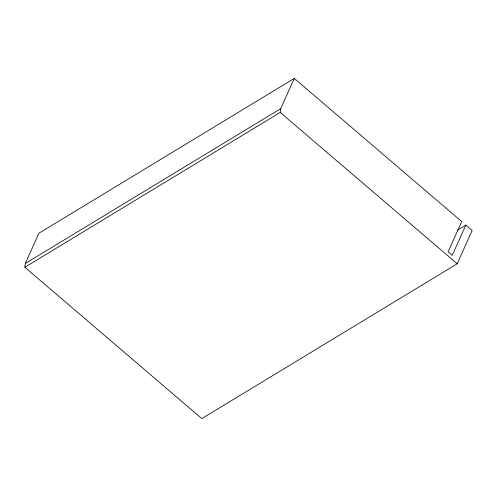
<?xml version="1.0" encoding="UTF-8"?>
<svg xmlns="http://www.w3.org/2000/svg" width="497" height="497" viewBox="0 0 497 497"><rect width="100%" height="100%" fill="white"/><g stroke="black" fill="none" stroke-linecap="round" stroke-linejoin="round"><path stroke-width="0.75" d="M24.85 267.262L25.322 263.478L38.921 233.223L294.292 78.408L461.719 221.581L448.126 251.83L452.233 255.346L465.832 225.091L472.15 230.496L457.197 263.777L201.825 418.592L24.85 267.262L280.221 112.446L280.693 108.663L294.292 78.408M25.322 263.478L280.693 108.663M457.37 230.223L465.832 225.091M280.221 112.446L457.197 263.777"/></g></svg>
